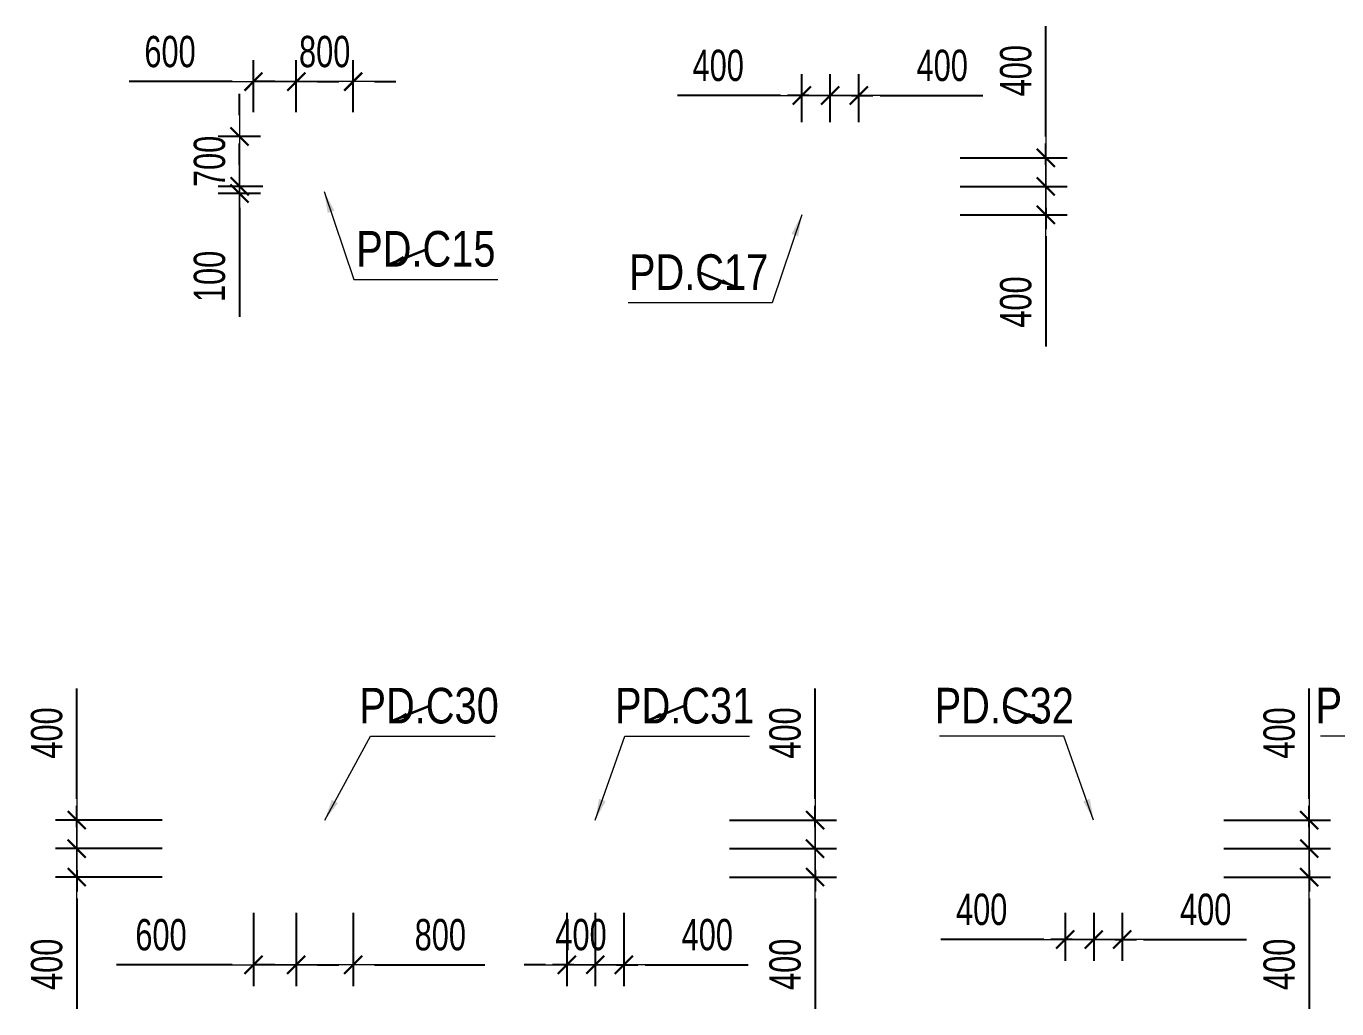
# Model space of a CAD drawing. Header units: millimetres. Extents: x -259680 to 286077, y -1281 to 94455.
# Drawn here: x 119408 to 137814, y 44451 to 58249 of the extents above; entities that cross this region are included whole.
import ezdxf
from ezdxf.enums import TextEntityAlignment as Align

# ---------------------------------------------------------------- set-up
doc = ezdxf.new("R2010")
doc.units = ezdxf.units.MM
doc.layers.get('Defpoints').update_dxf_attribs({"color": 151, "lineweight": 9})
for name, color, linetype, lineweight in [('$0$C1', 20, 'Continuous', 35), ('$1$NDC_S_ANNO', 7, 'Continuous', 20), ('$1$NDC_S_DIM', 1, 'Continuous', 15), ('NDC_S_DIM', 1, 'Continuous', 15)]:
    doc.layers.add(name, color=color, linetype=linetype, lineweight=lineweight)
doc.styles.add('$1$NDC_DIM', font='', dxfattribs={"width": 0.75})
doc.styles.add('$2$ARIAL', font='arial.ttf', dxfattribs={"width": 0.8})
doc.styles.add('NDC_DIM', font='', dxfattribs={"width": 0.75})
doc.styles.get('$1$NDC_DIM').set_extended_font_data('Dotum')
doc.styles.get('NDC_DIM').set_extended_font_data('Dotum')
doc.dimstyles.new('$0$NDC_dim_150', dxfattribs={"dimscale": 150, "dimtxt": 2.2, "dimasz": 1.5, "dimexe": 1.5, "dimexo": 2.5, "dimgap": 1, "dimtad": 1, "dimdec": 0, "dimzin": 0, "dimdsep": 46, "dimtxsty": '$1$NDC_DIM', "dimblk": '$1$DIMMARK', "dimcen": 0.09, "dimdle": 1.2, "dimclrd": 1, "dimclre": 1, "dimclrt": 3, "dimadec": 0, "dimazin": 0, "dimtfac": 1, "dimtdec": 0, "dimtix": 1, "dimtofl": 0, "dimtmove": 0, "dimatfit": 3, "dimfxl": 6, "dimfxlon": 1, "dimtolj": 1, "dimtzin": 0, "dimarcsym": 0})
doc.dimstyles.new('$1$NDC_dim_iso', dxfattribs={"dimtxt": 2.2, "dimasz": 1, "dimexe": 1.5, "dimexo": 2.5, "dimgap": 1, "dimtad": 1, "dimdec": 0, "dimzin": 0, "dimdsep": 46, "dimtxsty": '$1$NDC_DIM', "dimblk": '$1$DIMMARK', "dimcen": 0.09, "dimdle": 1.2, "dimclrd": 1, "dimclre": 1, "dimclrt": 3, "dimadec": 0, "dimazin": 0, "dimtfac": 1, "dimtdec": 0, "dimtix": 1, "dimtofl": 0, "dimtmove": 0, "dimatfit": 3, "dimfxl": 6, "dimfxlon": 1, "dimtolj": 1, "dimtzin": 0, "dimarcsym": 0})
doc.dimstyles.new('NDC_dim_200', dxfattribs={"dimscale": 200, "dimtxt": 2.2, "dimasz": 1.5, "dimexe": 1.5, "dimexo": 2.5, "dimgap": 1, "dimtad": 1, "dimdec": 0, "dimzin": 0, "dimdsep": 46, "dimtxsty": 'NDC_DIM', "dimblk": 'DIMMARK', "dimcen": 0.09, "dimdle": 1.2, "dimclrd": 1, "dimclre": 1, "dimclrt": 3, "dimadec": 0, "dimazin": 0, "dimtfac": 1, "dimtdec": 0, "dimtix": 1, "dimtofl": 0, "dimtmove": 0, "dimatfit": 3, "dimfxl": 6, "dimfxlon": 1, "dimtolj": 1, "dimtzin": 0, "dimarcsym": 0})

# ---------------------------------------------------------------- blocks, each defined once
blk = doc.blocks.new('$1$DIMMARK')
at = {"layer": '$1$NDC_S_DIM', "color": 1}
blk.add_line((-1.5, 0), (1, 0), dxfattribs=at)
at = {"layer": '$1$NDC_S_DIM', "color": 2, "const_width": 0.1}
blk.add_lwpolyline([(-0.424, -0.424), (0.424, 0.424)], dxfattribs=at)
blk = doc.blocks.new('DIMMARK')
at = {"layer": 'NDC_S_DIM', "color": 1}
blk.add_line((-1.5, 0), (1, 0), dxfattribs=at)
at = {"layer": 'NDC_S_DIM', "color": 2, "const_width": 0.1}
blk.add_lwpolyline([(-0.424, -0.424), (0.424, 0.424)], dxfattribs=at)
blk = doc.blocks.new('*D486')
at = {"layer": 'Defpoints', "color": 0, "ltscale": 100, "transparency": 16777216}
for p in [(123200, 46300), (124000, 46300), (124000, 45069)]:
    blk.add_point(p, dxfattribs=at)
at = {"layer": 'NDC_S_DIM', "color": 1, "lineweight": -2, "ltscale": 100, "transparency": 16777216}
for p, q in [((123200, 45800), (123200, 44769)), ((124000, 45800), (124000, 44769)), ((122900, 45069), (122600, 45069)), ((124300, 45069), (125849, 45069))]:
    blk.add_line(p, q, dxfattribs=at)
at = {"layer": 'NDC_S_DIM', "color": 1, "lineweight": -2, "ltscale": 100, "transparency": 16777216, "xscale": 300, "yscale": 300, "zscale": 300}
blk.add_blockref('DIMMARK', (123200, 45069), dxfattribs=at)
at = {"layer": 'NDC_S_DIM', "color": 1, "lineweight": -2, "ltscale": 100, "transparency": 16777216, "xscale": 300, "yscale": 300, "zscale": 300, "rotation": 180}
blk.add_blockref('DIMMARK', (124000, 45069), dxfattribs=at)
at = {"layer": 'NDC_S_DIM', "color": 3, "ltscale": 100, "transparency": 16777216, "insert": (125224, 45489), "char_height": 440, "attachment_point": 5, "style": 'NDC_DIM'}
blk.add_mtext('\\A1;800', dxfattribs=at)
blk = doc.blocks.new('*D487')
at = {"layer": 'Defpoints', "color": 0, "ltscale": 100, "transparency": 16777216}
for p in [(122600, 46300), (123200, 46300), (123200, 45069)]:
    blk.add_point(p, dxfattribs=at)
at = {"layer": 'NDC_S_DIM', "color": 1, "lineweight": -2, "ltscale": 100, "transparency": 16777216}
for p, q in [((122600, 45800), (122600, 44769)), ((123200, 45800), (123200, 44769)), ((122300, 45069), (120677, 45069)), ((123500, 45069), (123800, 45069))]:
    blk.add_line(p, q, dxfattribs=at)
at = {"layer": 'NDC_S_DIM', "color": 1, "lineweight": -2, "ltscale": 100, "transparency": 16777216, "xscale": 300, "yscale": 300, "zscale": 300}
blk.add_blockref('DIMMARK', (122600, 45069), dxfattribs=at)
at = {"layer": 'NDC_S_DIM', "color": 1, "lineweight": -2, "ltscale": 100, "transparency": 16777216, "xscale": 300, "yscale": 300, "zscale": 300, "rotation": 180}
blk.add_blockref('DIMMARK', (123200, 45069), dxfattribs=at)
at = {"layer": 'NDC_S_DIM', "color": 3, "ltscale": 100, "transparency": 16777216, "insert": (121301, 45489), "char_height": 440, "attachment_point": 5, "style": 'NDC_DIM'}
blk.add_mtext('\\A1;600', dxfattribs=at)
blk = doc.blocks.new('*D488')
at = {"layer": 'Defpoints', "color": 0, "ltscale": 100, "transparency": 16777216}
for p in [(127800, 47100), (130487, 47100), (127800, 46700)]:
    blk.add_point(p, dxfattribs=at)
at = {"layer": 'NDC_S_DIM', "color": 1, "lineweight": -2, "ltscale": 100, "transparency": 16777216}
for p, q in [((130487, 47400), (130487, 48949)), ((129287, 47100), (130787, 47100)), ((129287, 46700), (130787, 46700)), ((130487, 46400), (130487, 46100))]:
    blk.add_line(p, q, dxfattribs=at)
at = {"layer": 'NDC_S_DIM', "color": 1, "lineweight": -2, "ltscale": 100, "transparency": 16777216, "xscale": 300, "yscale": 300, "zscale": 300}
for p, rotation in [((130487, 47100), 270), ((130487, 46700), 90)]:
    blk.add_blockref('DIMMARK', p, dxfattribs=dict(at, rotation=rotation))
at = {"layer": 'NDC_S_DIM', "color": 3, "ltscale": 100, "transparency": 16777216, "insert": (130067, 48324), "char_height": 440, "attachment_point": 5, "rotation": 90, "style": 'NDC_DIM'}
blk.add_mtext('\\A1;400', dxfattribs=at)
blk = doc.blocks.new('*D489')
at = {"layer": 'Defpoints', "color": 0, "ltscale": 100, "transparency": 16777216}
for p in [(127800, 46700), (130487, 46700), (127800, 46300)]:
    blk.add_point(p, dxfattribs=at)
at = {"layer": 'NDC_S_DIM', "color": 1, "lineweight": -2, "ltscale": 100, "transparency": 16777216}
for p, q in [((130487, 47000), (130487, 47300)), ((129287, 46700), (130787, 46700)), ((129287, 46300), (130787, 46300)), ((130487, 46000), (130487, 44451))]:
    blk.add_line(p, q, dxfattribs=at)
at = {"layer": 'NDC_S_DIM', "color": 1, "lineweight": -2, "ltscale": 100, "transparency": 16777216, "xscale": 300, "yscale": 300, "zscale": 300}
for p, rotation in [((130487, 46700), 270), ((130487, 46300), 90)]:
    blk.add_blockref('DIMMARK', p, dxfattribs=dict(at, rotation=rotation))
at = {"layer": 'NDC_S_DIM', "color": 3, "ltscale": 100, "transparency": 16777216, "insert": (130067, 45076), "char_height": 440, "attachment_point": 5, "rotation": 90, "style": 'NDC_DIM'}
blk.add_mtext('\\A1;400', dxfattribs=at)
blk = doc.blocks.new('*D840')
at = {"layer": 'Defpoints', "color": 0, "ltscale": 100, "transparency": 16777216}
for p in [(134400, 46300), (134800, 46300), (134800, 45424)]:
    blk.add_point(p, dxfattribs=at)
at = {"layer": 'NDC_S_DIM', "color": 1, "lineweight": -2, "ltscale": 100, "transparency": 16777216}
for p, q in [((134400, 45800), (134400, 45124)), ((134800, 45800), (134800, 45124)), ((134100, 45424), (133800, 45424)), ((135100, 45424), (136545, 45424))]:
    blk.add_line(p, q, dxfattribs=at)
at = {"layer": 'NDC_S_DIM', "color": 1, "lineweight": -2, "ltscale": 100, "transparency": 16777216, "xscale": 300, "yscale": 300, "zscale": 300}
blk.add_blockref('DIMMARK', (134400, 45424), dxfattribs=at)
at = {"layer": 'NDC_S_DIM', "color": 1, "lineweight": -2, "ltscale": 100, "transparency": 16777216, "xscale": 300, "yscale": 300, "zscale": 300, "rotation": 180}
blk.add_blockref('DIMMARK', (134800, 45424), dxfattribs=at)
at = {"layer": 'NDC_S_DIM', "color": 3, "ltscale": 100, "transparency": 16777216, "insert": (135973, 45845), "char_height": 440, "attachment_point": 5, "style": 'NDC_DIM'}
blk.add_mtext('\\A1;400', dxfattribs=at)
blk = doc.blocks.new('*D841')
at = {"layer": 'Defpoints', "color": 0, "ltscale": 100, "transparency": 16777216}
for p in [(134000, 46300), (134400, 46300), (134400, 45424)]:
    blk.add_point(p, dxfattribs=at)
at = {"layer": 'NDC_S_DIM', "color": 1, "lineweight": -2, "ltscale": 100, "transparency": 16777216}
for p, q in [((134000, 45800), (134000, 45124)), ((134400, 45800), (134400, 45124)), ((133700, 45424), (132255, 45424)), ((134700, 45424), (135000, 45424))]:
    blk.add_line(p, q, dxfattribs=at)
at = {"layer": 'NDC_S_DIM', "color": 1, "lineweight": -2, "ltscale": 100, "transparency": 16777216, "xscale": 300, "yscale": 300, "zscale": 300}
blk.add_blockref('DIMMARK', (134000, 45424), dxfattribs=at)
at = {"layer": 'NDC_S_DIM', "color": 1, "lineweight": -2, "ltscale": 100, "transparency": 16777216, "xscale": 300, "yscale": 300, "zscale": 300, "rotation": 180}
blk.add_blockref('DIMMARK', (134400, 45424), dxfattribs=at)
at = {"layer": 'NDC_S_DIM', "color": 3, "ltscale": 100, "transparency": 16777216, "insert": (132827, 45845), "char_height": 440, "attachment_point": 5, "style": 'NDC_DIM'}
blk.add_mtext('\\A1;400', dxfattribs=at)
blk = doc.blocks.new('*D842')
at = {"layer": 'Defpoints', "color": 0, "ltscale": 100, "transparency": 16777216}
for p in [(134800, 47100), (137427, 47100), (134800, 46700)]:
    blk.add_point(p, dxfattribs=at)
at = {"layer": 'NDC_S_DIM', "color": 1, "lineweight": -2, "ltscale": 100, "transparency": 16777216}
for p, q in [((137427, 47400), (137427, 48949)), ((136227, 47100), (137727, 47100)), ((136227, 46700), (137727, 46700)), ((137427, 46400), (137427, 46100))]:
    blk.add_line(p, q, dxfattribs=at)
at = {"layer": 'NDC_S_DIM', "color": 1, "lineweight": -2, "ltscale": 100, "transparency": 16777216, "xscale": 300, "yscale": 300, "zscale": 300}
for p, rotation in [((137427, 47100), 270), ((137427, 46700), 90)]:
    blk.add_blockref('DIMMARK', p, dxfattribs=dict(at, rotation=rotation))
at = {"layer": 'NDC_S_DIM', "color": 3, "ltscale": 100, "transparency": 16777216, "insert": (137007, 48324), "char_height": 440, "attachment_point": 5, "rotation": 90, "style": 'NDC_DIM'}
blk.add_mtext('\\A1;400', dxfattribs=at)
blk = doc.blocks.new('*D843')
at = {"layer": 'Defpoints', "color": 0, "ltscale": 100, "transparency": 16777216}
for p in [(134800, 46700), (137427, 46700), (134800, 46300)]:
    blk.add_point(p, dxfattribs=at)
at = {"layer": 'NDC_S_DIM', "color": 1, "lineweight": -2, "ltscale": 100, "transparency": 16777216}
for p, q in [((137427, 47000), (137427, 47300)), ((136227, 46700), (137727, 46700)), ((136227, 46300), (137727, 46300)), ((137427, 46000), (137427, 44451))]:
    blk.add_line(p, q, dxfattribs=at)
at = {"layer": 'NDC_S_DIM', "color": 1, "lineweight": -2, "ltscale": 100, "transparency": 16777216, "xscale": 300, "yscale": 300, "zscale": 300}
for p, rotation in [((137427, 46700), 270), ((137427, 46300), 90)]:
    blk.add_blockref('DIMMARK', p, dxfattribs=dict(at, rotation=rotation))
at = {"layer": 'NDC_S_DIM', "color": 3, "ltscale": 100, "transparency": 16777216, "insert": (137007, 45076), "char_height": 440, "attachment_point": 5, "rotation": 90, "style": 'NDC_DIM'}
blk.add_mtext('\\A1;400', dxfattribs=at)
blk = doc.blocks.new('*D844')
at = {"layer": 'Defpoints', "color": 0, "ltscale": 100, "transparency": 16777216}
for p in [(131100, 57276), (130700, 56400), (131100, 56400)]:
    blk.add_point(p, dxfattribs=at)
at = {"layer": 'NDC_S_DIM', "color": 1, "lineweight": -2, "ltscale": 100, "transparency": 16777216}
for p, q in [((130700, 56900), (130700, 57576)), ((131100, 56900), (131100, 57576)), ((130400, 57276), (130100, 57276)), ((131400, 57276), (132845, 57276))]:
    blk.add_line(p, q, dxfattribs=at)
at = {"layer": 'NDC_S_DIM', "color": 1, "lineweight": -2, "ltscale": 100, "transparency": 16777216, "xscale": 300, "yscale": 300, "zscale": 300}
blk.add_blockref('DIMMARK', (130700, 57276), dxfattribs=at)
at = {"layer": 'NDC_S_DIM', "color": 1, "lineweight": -2, "ltscale": 100, "transparency": 16777216, "xscale": 300, "yscale": 300, "zscale": 300, "rotation": 180}
blk.add_blockref('DIMMARK', (131100, 57276), dxfattribs=at)
at = {"layer": 'NDC_S_DIM', "color": 3, "ltscale": 100, "transparency": 16777216, "insert": (132273, 57696), "char_height": 440, "attachment_point": 5, "style": 'NDC_DIM'}
blk.add_mtext('\\A1;400', dxfattribs=at)
blk = doc.blocks.new('*D845')
at = {"layer": 'Defpoints', "color": 0, "ltscale": 100, "transparency": 16777216}
for p in [(130700, 57276), (130300, 56400), (130700, 56400)]:
    blk.add_point(p, dxfattribs=at)
at = {"layer": 'NDC_S_DIM', "color": 1, "lineweight": -2, "ltscale": 100, "transparency": 16777216}
for p, q in [((130300, 56900), (130300, 57576)), ((130700, 56900), (130700, 57576)), ((130000, 57276), (128555, 57276)), ((131000, 57276), (131300, 57276))]:
    blk.add_line(p, q, dxfattribs=at)
at = {"layer": 'NDC_S_DIM', "color": 1, "lineweight": -2, "ltscale": 100, "transparency": 16777216, "xscale": 300, "yscale": 300, "zscale": 300}
blk.add_blockref('DIMMARK', (130300, 57276), dxfattribs=at)
at = {"layer": 'NDC_S_DIM', "color": 1, "lineweight": -2, "ltscale": 100, "transparency": 16777216, "xscale": 300, "yscale": 300, "zscale": 300, "rotation": 180}
blk.add_blockref('DIMMARK', (130700, 57276), dxfattribs=at)
at = {"layer": 'NDC_S_DIM', "color": 3, "ltscale": 100, "transparency": 16777216, "insert": (129127, 57696), "char_height": 440, "attachment_point": 5, "style": 'NDC_DIM'}
blk.add_mtext('\\A1;400', dxfattribs=at)
blk = doc.blocks.new('*D846')
at = {"layer": 'Defpoints', "color": 0, "ltscale": 100, "transparency": 16777216}
for p in [(131100, 56400), (133727, 56400), (131100, 56000)]:
    blk.add_point(p, dxfattribs=at)
at = {"layer": 'NDC_S_DIM', "color": 1, "lineweight": -2, "ltscale": 100, "transparency": 16777216}
for p, q in [((133727, 56700), (133727, 58249)), ((132527, 56400), (134027, 56400)), ((132527, 56000), (134027, 56000)), ((133727, 55700), (133727, 55400))]:
    blk.add_line(p, q, dxfattribs=at)
at = {"layer": 'NDC_S_DIM', "color": 1, "lineweight": -2, "ltscale": 100, "transparency": 16777216, "xscale": 300, "yscale": 300, "zscale": 300}
for p, rotation in [((133727, 56400), 270), ((133727, 56000), 90)]:
    blk.add_blockref('DIMMARK', p, dxfattribs=dict(at, rotation=rotation))
at = {"layer": 'NDC_S_DIM', "color": 3, "ltscale": 100, "transparency": 16777216, "insert": (133307, 57624), "char_height": 440, "attachment_point": 5, "rotation": 90, "style": 'NDC_DIM'}
blk.add_mtext('\\A1;400', dxfattribs=at)
blk = doc.blocks.new('*D847')
at = {"layer": 'Defpoints', "color": 0, "ltscale": 100, "transparency": 16777216}
for p in [(131100, 56000), (133727, 56000), (131100, 55600)]:
    blk.add_point(p, dxfattribs=at)
at = {"layer": 'NDC_S_DIM', "color": 1, "lineweight": -2, "ltscale": 100, "transparency": 16777216}
for p, q in [((133727, 56300), (133727, 56600)), ((132527, 56000), (134027, 56000)), ((132527, 55600), (134027, 55600)), ((133727, 55300), (133727, 53751))]:
    blk.add_line(p, q, dxfattribs=at)
at = {"layer": 'NDC_S_DIM', "color": 1, "lineweight": -2, "ltscale": 100, "transparency": 16777216, "xscale": 300, "yscale": 300, "zscale": 300}
for p, rotation in [((133727, 56000), 270), ((133727, 55600), 90)]:
    blk.add_blockref('DIMMARK', p, dxfattribs=dict(at, rotation=rotation))
at = {"layer": 'NDC_S_DIM', "color": 3, "ltscale": 100, "transparency": 16777216, "insert": (133307, 54376), "char_height": 440, "attachment_point": 5, "rotation": 90, "style": 'NDC_DIM'}
blk.add_mtext('\\A1;400', dxfattribs=at)
blk = doc.blocks.new('*D1037')
at = {"layer": 'Defpoints', "color": 0, "ltscale": 100, "transparency": 16777216}
for p in [(123200, 56700), (122405, 56000), (123200, 56000)]:
    blk.add_point(p, dxfattribs=at)
at = {"layer": 'NDC_S_DIM', "color": 1, "lineweight": -2, "ltscale": 100, "transparency": 16777216}
for p, q in [((122405, 57000), (122405, 57300)), ((122700, 56700), (122105, 56700)), ((122700, 56000), (122105, 56000)), ((122405, 55700), (122405, 55400))]:
    blk.add_line(p, q, dxfattribs=at)
at = {"layer": 'NDC_S_DIM', "color": 1, "lineweight": -2, "ltscale": 100, "transparency": 16777216, "xscale": 300, "yscale": 300, "zscale": 300}
for p, rotation in [((122405, 56700), 270), ((122405, 56000), 90)]:
    blk.add_blockref('DIMMARK', p, dxfattribs=dict(at, rotation=rotation))
at = {"layer": 'NDC_S_DIM', "color": 3, "ltscale": 100, "transparency": 16777216, "insert": (121984, 56350), "char_height": 440, "attachment_point": 5, "rotation": 90, "style": 'NDC_DIM'}
blk.add_mtext('\\A1;700', dxfattribs=at)
blk = doc.blocks.new('*D1038')
at = {"layer": 'Defpoints', "color": 0, "ltscale": 100, "transparency": 16777216}
for p in [(123230, 56000), (122405, 55900), (123200, 55900)]:
    blk.add_point(p, dxfattribs=at)
at = {"layer": 'NDC_S_DIM', "color": 1, "lineweight": -2, "ltscale": 100, "transparency": 16777216}
for p, q in [((122405, 56300), (122405, 56600)), ((122730, 56000), (122105, 56000)), ((122700, 55900), (122105, 55900)), ((122405, 55600), (122405, 54169))]:
    blk.add_line(p, q, dxfattribs=at)
at = {"layer": 'NDC_S_DIM', "color": 1, "lineweight": -2, "ltscale": 100, "transparency": 16777216, "xscale": 300, "yscale": 300, "zscale": 300}
for p, rotation in [((122405, 56000), 270), ((122405, 55900), 90)]:
    blk.add_blockref('DIMMARK', p, dxfattribs=dict(at, rotation=rotation))
at = {"layer": 'NDC_S_DIM', "color": 3, "ltscale": 100, "transparency": 16777216, "insert": (121984, 54735), "char_height": 440, "attachment_point": 5, "rotation": 90, "style": 'NDC_DIM'}
blk.add_mtext('\\A1;100', dxfattribs=at)
blk = doc.blocks.new('*D1039')
at = {"layer": 'Defpoints', "color": 0, "ltscale": 100, "transparency": 16777216}
for p in [(123200, 57470), (123200, 56543), (124000, 56543)]:
    blk.add_point(p, dxfattribs=at)
at = {"layer": 'NDC_S_DIM', "color": 1, "lineweight": -2, "ltscale": 100, "transparency": 16777216}
for p, q in [((123200, 57043), (123200, 57770)), ((124000, 57043), (124000, 57770)), ((122900, 57470), (122600, 57470)), ((124300, 57470), (124600, 57470))]:
    blk.add_line(p, q, dxfattribs=at)
at = {"layer": 'NDC_S_DIM', "color": 1, "lineweight": -2, "ltscale": 100, "transparency": 16777216, "xscale": 300, "yscale": 300, "zscale": 300}
blk.add_blockref('DIMMARK', (123200, 57470), dxfattribs=at)
at = {"layer": 'NDC_S_DIM', "color": 1, "lineweight": -2, "ltscale": 100, "transparency": 16777216, "xscale": 300, "yscale": 300, "zscale": 300, "rotation": 180}
blk.add_blockref('DIMMARK', (124000, 57470), dxfattribs=at)
at = {"layer": 'NDC_S_DIM', "color": 3, "ltscale": 100, "transparency": 16777216, "insert": (123600, 57890), "char_height": 440, "attachment_point": 5, "style": 'NDC_DIM'}
blk.add_mtext('\\A1;800', dxfattribs=at)
blk = doc.blocks.new('*D1040')
at = {"layer": 'Defpoints', "color": 0, "ltscale": 100, "transparency": 16777216}
for p in [(122600, 57470), (122600, 56543), (123200, 56543)]:
    blk.add_point(p, dxfattribs=at)
at = {"layer": 'NDC_S_DIM', "color": 1, "lineweight": -2, "ltscale": 100, "transparency": 16777216}
for p, q in [((122600, 57043), (122600, 57770)), ((123200, 57043), (123200, 57770)), ((122300, 57470), (120856, 57470)), ((123500, 57470), (123800, 57470))]:
    blk.add_line(p, q, dxfattribs=at)
at = {"layer": 'NDC_S_DIM', "color": 1, "lineweight": -2, "ltscale": 100, "transparency": 16777216, "xscale": 300, "yscale": 300, "zscale": 300}
blk.add_blockref('DIMMARK', (122600, 57470), dxfattribs=at)
at = {"layer": 'NDC_S_DIM', "color": 1, "lineweight": -2, "ltscale": 100, "transparency": 16777216, "xscale": 300, "yscale": 300, "zscale": 300, "rotation": 180}
blk.add_blockref('DIMMARK', (123200, 57470), dxfattribs=at)
at = {"layer": 'NDC_S_DIM', "color": 3, "ltscale": 100, "transparency": 16777216, "insert": (121428, 57890), "char_height": 440, "attachment_point": 5, "style": 'NDC_DIM'}
blk.add_mtext('\\A1;600', dxfattribs=at)
blk = doc.blocks.new('*D1041')
at = {"layer": 'Defpoints', "color": 0, "ltscale": 100, "transparency": 16777216}
for p in [(127000, 46300), (127400, 46300), (127400, 45069)]:
    blk.add_point(p, dxfattribs=at)
at = {"layer": 'NDC_S_DIM', "color": 1, "lineweight": -2, "ltscale": 100, "transparency": 16777216}
for p, q in [((127000, 45800), (127000, 44769)), ((127400, 45800), (127400, 44769)), ((126700, 45069), (126400, 45069)), ((127700, 45069), (128000, 45069))]:
    blk.add_line(p, q, dxfattribs=at)
at = {"layer": 'NDC_S_DIM', "color": 1, "lineweight": -2, "ltscale": 100, "transparency": 16777216, "xscale": 300, "yscale": 300, "zscale": 300}
blk.add_blockref('DIMMARK', (127000, 45069), dxfattribs=at)
at = {"layer": 'NDC_S_DIM', "color": 1, "lineweight": -2, "ltscale": 100, "transparency": 16777216, "xscale": 300, "yscale": 300, "zscale": 300, "rotation": 180}
blk.add_blockref('DIMMARK', (127400, 45069), dxfattribs=at)
at = {"layer": 'NDC_S_DIM', "color": 3, "ltscale": 100, "transparency": 16777216, "insert": (127200, 45490), "char_height": 440, "attachment_point": 5, "style": 'NDC_DIM'}
blk.add_mtext('\\A1;400', dxfattribs=at)
blk = doc.blocks.new('*D1042')
at = {"layer": 'Defpoints', "color": 0, "ltscale": 100, "transparency": 16777216}
for p in [(127400, 46300), (127800, 46300), (127800, 45069)]:
    blk.add_point(p, dxfattribs=at)
at = {"layer": 'NDC_S_DIM', "color": 1, "lineweight": -2, "ltscale": 100, "transparency": 16777216}
for p, q in [((127400, 45800), (127400, 44769)), ((127800, 45800), (127800, 44769)), ((127100, 45069), (126800, 45069)), ((128100, 45069), (129545, 45069))]:
    blk.add_line(p, q, dxfattribs=at)
at = {"layer": 'NDC_S_DIM', "color": 1, "lineweight": -2, "ltscale": 100, "transparency": 16777216, "xscale": 300, "yscale": 300, "zscale": 300}
blk.add_blockref('DIMMARK', (127400, 45069), dxfattribs=at)
at = {"layer": 'NDC_S_DIM', "color": 1, "lineweight": -2, "ltscale": 100, "transparency": 16777216, "xscale": 300, "yscale": 300, "zscale": 300, "rotation": 180}
blk.add_blockref('DIMMARK', (127800, 45069), dxfattribs=at)
at = {"layer": 'NDC_S_DIM', "color": 3, "ltscale": 100, "transparency": 16777216, "insert": (128973, 45490), "char_height": 440, "attachment_point": 5, "style": 'NDC_DIM'}
blk.add_mtext('\\A1;400', dxfattribs=at)
blk = doc.blocks.new('*D1180')
at = {"layer": 'Defpoints', "color": 0, "ltscale": 100, "transparency": 16777216}
for p in [(120117, 47100), (123610, 47100), (123610, 46700)]:
    blk.add_point(p, dxfattribs=at)
at = {"layer": 'NDC_S_DIM', "color": 1, "lineweight": -2, "ltscale": 100, "transparency": 16777216}
for p, q in [((120117, 47400), (120117, 48949)), ((121317, 47100), (119817, 47100)), ((121317, 46700), (119817, 46700)), ((120117, 46400), (120117, 46100))]:
    blk.add_line(p, q, dxfattribs=at)
at = {"layer": 'NDC_S_DIM', "color": 1, "lineweight": -2, "ltscale": 100, "transparency": 16777216, "xscale": 300, "yscale": 300, "zscale": 300}
for p, rotation in [((120117, 47100), 270), ((120117, 46700), 90)]:
    blk.add_blockref('DIMMARK', p, dxfattribs=dict(at, rotation=rotation))
at = {"layer": 'NDC_S_DIM', "color": 3, "ltscale": 100, "transparency": 16777216, "insert": (119697, 48324), "char_height": 440, "attachment_point": 5, "rotation": 90, "style": 'NDC_DIM'}
blk.add_mtext('\\A1;400', dxfattribs=at)
blk = doc.blocks.new('*D1181')
at = {"layer": 'Defpoints', "color": 0, "ltscale": 100, "transparency": 16777216}
for p in [(120117, 46700), (123610, 46700), (123610, 46300)]:
    blk.add_point(p, dxfattribs=at)
at = {"layer": 'NDC_S_DIM', "color": 1, "lineweight": -2, "ltscale": 100, "transparency": 16777216}
for p, q in [((120117, 47000), (120117, 47300)), ((121317, 46700), (119817, 46700)), ((121317, 46300), (119817, 46300)), ((120117, 46000), (120117, 44451))]:
    blk.add_line(p, q, dxfattribs=at)
at = {"layer": 'NDC_S_DIM', "color": 1, "lineweight": -2, "ltscale": 100, "transparency": 16777216, "xscale": 300, "yscale": 300, "zscale": 300}
for p, rotation in [((120117, 46700), 270), ((120117, 46300), 90)]:
    blk.add_blockref('DIMMARK', p, dxfattribs=dict(at, rotation=rotation))
at = {"layer": 'NDC_S_DIM', "color": 3, "ltscale": 100, "transparency": 16777216, "insert": (119697, 45076), "char_height": 440, "attachment_point": 5, "rotation": 90, "style": 'NDC_DIM'}
blk.add_mtext('\\A1;400', dxfattribs=at)
blk = doc.blocks.new('*U220')
at = {"layer": '$1$NDC_S_ANNO', "ltscale": 0.8, "style": '$2$ARIAL', "width": 0.8}
blk.add_attdef('TEN', text='', height=2.5, dxfattribs=at).set_placement((-2.578, 1.026), align=Align.MIDDLE_CENTER)
at = {"layer": '$1$NDC_S_ANNO', "ltscale": 0.8, "style": '$2$ARIAL', "width": 0.8, "flags": 1}
blk.add_attdef('CHU_THICH', text='', height=2.5, dxfattribs=at).set_placement((0, 0), align=Align.MIDDLE_CENTER)
at = {"layer": 'Defpoints'}
blk.add_leader([(0, 0), (-2.578, 1.026)], dimstyle='$1$NDC_dim_iso', override={"dimgap": 0.625, "dimtad": 0}, dxfattribs=at)
blk = doc.blocks.new('$0$co t check')
at = {"layer": '$0$C1'}
ref = blk.add_blockref('*U220', (122486, 54918), dxfattribs=dict(at, xscale=-200, yscale=200, zscale=200))
ref.add_attrib('TEN', 'PD.C15', dxfattribs={"layer": '$1$NDC_S_ANNO', "ltscale": 0.8, "height": 500, "style": '$2$ARIAL', "width": 0.8}).set_placement((122980, 55123), align=Align.MIDDLE_CENTER)
at = {"layer": '$0$C1', "xscale": 200, "yscale": 200, "zscale": 200}
for p, values in [((127326, 54591), {'TEN': 'PD.C17'}), ((131619, 48503), {'TEN': 'PD.C32'}), ((136969, 48505), {'TEN': 'PD.C33'})]:
    blk.add_blockref('*U220', p, dxfattribs=at).add_auto_attribs(values)
at = {"layer": '$0$C1'}
ref = blk.add_blockref('*U220', (122526, 48503), dxfattribs=dict(at, xscale=-200, yscale=200, zscale=200))
ref.add_attrib('TEN', 'PD.C30', dxfattribs={"layer": '$1$NDC_S_ANNO', "ltscale": 0.8, "height": 500, "style": '$2$ARIAL', "width": 0.8}).set_placement((123026, 48708), align=Align.MIDDLE_CENTER)
ref = blk.add_blockref('*U220', (126100, 48503), dxfattribs=dict(at, xscale=-200, yscale=200, zscale=200))
ref.add_attrib('TEN', 'PD.C31', dxfattribs={"layer": '$1$NDC_S_ANNO', "ltscale": 0.8, "height": 500, "style": '$2$ARIAL', "width": 0.8}).set_placement((126615, 48708), align=Align.MIDDLE_CENTER)
for points in [[(121552, 55927), (121969, 54694), (123989, 54694)], [(128259, 55600), (127842, 54366), (125822, 54366)], [(121559, 47100), (122203, 48279), (123953, 48279)], [(125359, 47100), (125776, 48279), (127526, 48279)], [(132359, 47100), (131942, 48279), (130193, 48279)], [(137709, 47102), (137292, 48281), (135543, 48281)]]:
    blk.add_leader(points, dimstyle='$0$NDC_dim_150', override={"dimasz": 2, "dimgap": 1, "dimtad": 0}, dxfattribs=at)

msp = doc.modelspace()

# ---------------------------------------------------------------- block references
at = {"layer": '$1$NDC_S_DIM'}
msp.add_blockref('$0$co t check', (2040.6, 0), dxfattribs=at)

# ---------------------------------------------------------------- dimensions: what is measured, and where the dimension line sits
at = {"layer": 'NDC_S_DIM', "ltscale": 100}
for base, p1, p2, picture, middle in [((122600, 57469.6), (123200, 56543.3), (122600, 56543.3), '*D1040', (121427.9, 57469.6)), ((130700, 57275.6), (130300, 56400), (130700, 56400), '*D845', (129127.5, 57275.6)), ((131100, 57275.6), (130700, 56400), (131100, 56400), '*D844', (132272.5, 57275.6)), ((123200, 45069.4), (122600, 46300), (123200, 46300), '*D487', (121301, 45069.4)), ((124000, 45069.4), (123200, 46300), (124000, 46300), '*D486', (125224.3, 45069.4)), ((127800, 45069.4), (127400, 46300), (127800, 46300), '*D1042', (128972.5, 45069.4)), ((134400, 45424.4), (134000, 46300), (134400, 46300), '*D841', (132827.5, 45424.4)), ((134800, 45424.4), (134400, 46300), (134800, 46300), '*D840', (135972.5, 45424.4))]:
    dim = msp.add_linear_dim(base=base, p1=p1, p2=p2, dimstyle='NDC_dim_200', dxfattribs=at)
    dim.commit()
    dim.dimension.update_dxf_attribs({"geometry": picture, "text_midpoint": middle, "dimtype": 160})
for base, p1, p2, picture, middle in [((123200, 57469.6), (124000, 56543.3), (123200, 56543.3), '*D1039', (123600, 57889.9)), ((127400, 45069.4), (127000, 46300), (127400, 46300), '*D1041', (127200, 45489.7))]:
    dim = msp.add_linear_dim(base=base, p1=p1, p2=p2, dimstyle='NDC_dim_200', dxfattribs=at)
    dim.commit()
    dim.dimension.update_dxf_attribs({"geometry": picture, "text_midpoint": middle})
for base, p1, p2, picture, middle in [((133726.7, 56400), (131100, 56000), (131100, 56400), '*D846', (133726.7, 57624.3)), ((122404.6, 55900), (123230, 56000), (123200, 55900), '*D1038', (122404.6, 54734.6)), ((133726.7, 56000), (131100, 55600), (131100, 56000), '*D847', (133726.7, 54375.7)), ((120116.7, 47100), (123610, 46700), (123610, 47100), '*D1180', (120116.7, 48324.3)), ((130486.7, 47100), (127800, 46700), (127800, 47100), '*D488', (130486.7, 48324.3)), ((137426.7, 47100), (134800, 46700), (134800, 47100), '*D842', (137426.7, 48324.3)), ((120116.7, 46700), (123610, 46300), (123610, 46700), '*D1181', (120116.7, 45075.7)), ((130486.7, 46700), (127800, 46300), (127800, 46700), '*D489', (130486.7, 45075.7)), ((137426.7, 46700), (134800, 46300), (134800, 46700), '*D843', (137426.7, 45075.7))]:
    dim = msp.add_linear_dim(base=base, p1=p1, p2=p2, angle=90, dimstyle='NDC_dim_200', dxfattribs=at)
    dim.commit()
    dim.dimension.update_dxf_attribs({"geometry": picture, "text_midpoint": middle, "dimtype": 160})
dim = msp.add_linear_dim(base=(122404.6, 56000), p1=(123200, 56700), p2=(123200, 56000), angle=90, dimstyle='NDC_dim_200', dxfattribs=at)
dim.commit()
dim.dimension.update_dxf_attribs({"geometry": '*D1037', "text_midpoint": (121984.3, 56350)})

doc.saveas('drawing.dxf')
